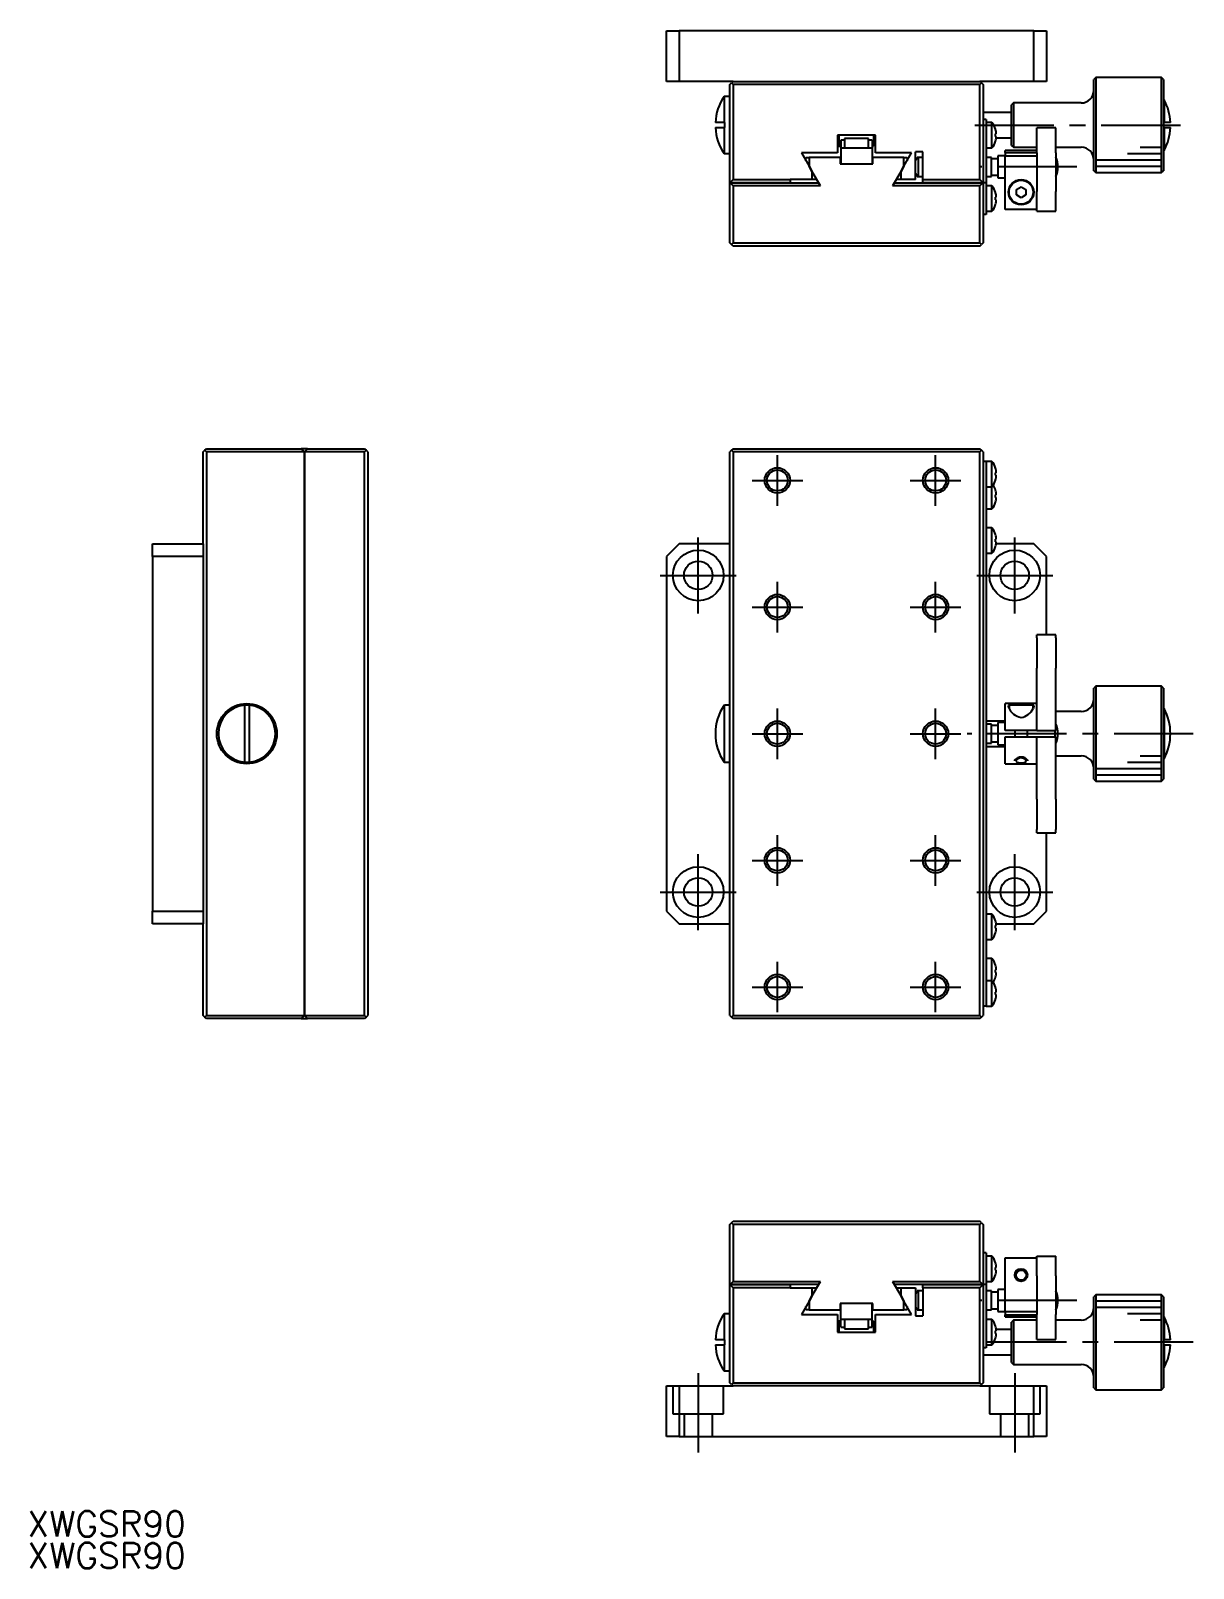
# Model space of a CAD drawing. Extents: x 18 to 406, y 13 to 256.
# Drawn here: x 17.8 to 201.4, y 13.2 to 256 of the extents above; entities that cross this region are included whole.
import ezdxf

# ---------------------------------------------------------------- set-up
doc = ezdxf.new("R2010")
doc.units = 0
doc.header["$LTSCALE"] = 10
doc.linetypes.add('CENTER', pattern=[2, 1.25, -0.25, 0.25, -0.25])
doc.linetypes.add('DASHED', pattern=[3.5, 2, -1.5])
doc.layers.get('0').update_dxf_attribs({"linetype": 'CONTINUOUS'})
doc.layers.add('CENTER', color=1, linetype='CENTER')
doc.styles.get("Standard").update_dxf_attribs({"font": 'txt.shx', "bigfont": '@extfont2.shx'})

msp = doc.modelspace()

# ---------------------------------------------------------------- linework, layer by layer
at = {"color": 7, "linetype": 'CONTINUOUS'}
for p, q in [((118.204708, 248), (118.204708, 256)), ((118.204708, 256), (120.204708, 256)), ((120.204708, 256), (120.204708, 248)), ((176.204708, 256), (120.204708, 256)), ((176.204708, 248), (176.204708, 256)), ((176.204708, 256), (178.204708, 256)), ((178.204708, 256), (178.204708, 248)), ((120.204708, 248), (118.204708, 248)), ((128.704708, 248), (120.204708, 248)), ((128.204708, 247.5), (128.454708, 247.75)), ((128.704708, 248), (128.454708, 247.75)), ((128.454708, 247.75), (128.704708, 247.5)), ((128.704708, 248), (167.704708, 248)), ((176.204708, 248), (167.704708, 248)), ((167.704708, 248), (167.954708, 247.75)), ((167.704708, 247.5), (167.954708, 247.75)), ((167.954708, 247.75), (168.204708, 247.5)), ((178.204708, 248), (176.204708, 248)), ((186.004708, 248.6), (185.704708, 248.3)), ((185.704708, 247.999404), (185.704708, 248.3)), ((185.704708, 233.9), (185.704708, 247.999404)), ((186.004708, 248.6), (186.004708, 248.286879)), ((196.404708, 248.6), (186.004708, 248.6)), ((186.004708, 248.286879), (186.004708, 233.6)), ((196.404708, 248.286879), (196.404708, 248.6)), ((196.704708, 248.3), (196.404708, 248.6)), ((196.404708, 233.6), (196.404708, 248.286879)), ((196.704708, 248.3), (196.704708, 247.999404)), ((196.704708, 247.999404), (196.704708, 233.9)), ((127.29033, 245.6), (127.29033, 241.5)), ((128.204708, 245.6), (127.29033, 245.6)), ((128.204708, 232), (128.204708, 247.5)), ((128.704708, 247.5), (128.704708, 232.5)), ((167.704708, 247.5), (128.704708, 247.5)), ((167.704708, 232.5), (167.704708, 247.5)), ((168.204708, 247.5), (168.204708, 232)), ((172.704708, 243.1), (168.204708, 243.1)), ((173.004708, 244.6), (172.704708, 244.3)), ((172.704708, 244.166402), (172.704708, 244.3)), ((172.704708, 237.9), (172.704708, 244.166402)), ((173.004708, 244.6), (173.004708, 244.453877)), ((183.704708, 244.6), (173.004708, 244.6)), ((173.004708, 244.453877), (173.004708, 237.6)), ((196.804708, 245.1), (196.704708, 245.1)), ((196.804708, 245.1), (196.804708, 241.5)), ((127.29033, 241.5), (125.914715, 241.5)), ((125.914715, 240.7), (127.29033, 240.7)), ((127.29033, 241.5), (127.404708, 241.5)), ((127.29033, 240.7), (127.29033, 236.6)), ((127.29033, 240.7), (127.404708, 240.7)), ((127.404708, 240.7), (127.404708, 241.5)), ((168.704708, 242), (168.204708, 242)), ((168.704708, 242), (168.704708, 232)), ((169.602708, 241.5), (168.704708, 241.5)), ((169.602708, 237.5), (169.602708, 241.5)), ((170.160441, 240.428709), (170.160441, 240.45)), ((176.704708, 239.8304), (176.704708, 240.664)), ((179.704708, 240.664), (176.704708, 240.664)), ((179.704708, 239.8304), (179.704708, 240.664)), ((196.804708, 241.5), (196.704708, 241.5)), ((196.804708, 240.7), (196.704708, 240.7)), ((197.795292, 241.5), (196.804708, 241.5)), ((196.804708, 240.7), (196.804708, 237.1)), ((196.804708, 240.7), (197.795292, 240.7)), ((151.204708, 239.5), (145.204708, 239.5)), ((145.204708, 239.5), (145.204708, 236.7)), ((145.204708, 239.1), (145.404708, 239.1)), ((145.404708, 239.5), (145.404708, 237.7765)), ((146.304708, 238.7), (145.704708, 238.7)), ((145.704708, 238.7), (145.704708, 237.5)), ((150.104708, 239), (146.304708, 239)), ((146.304708, 239), (146.304708, 237.5)), ((150.104708, 237.5), (150.104708, 239)), ((150.704708, 238.7), (150.104708, 238.7)), ((150.704708, 238.7), (150.704708, 237.5)), ((150.904708, 239.5), (150.904708, 237.7765)), ((150.904708, 238.1), (151.204708, 238.1)), ((151.204708, 236.7), (151.204708, 239.5)), ((170.160441, 239.7), (170.292184, 239.7)), ((170.160441, 239.3), (170.160441, 239.7)), ((170.292184, 239.3), (170.160441, 239.3)), ((170.160441, 238.55), (170.160441, 238.571291)), ((170.273304, 239.1), (172.704708, 239.1)), ((176.704708, 237.932632), (176.704708, 239.8304)), ((176.704708, 236.730347), (176.704708, 237.932632)), ((179.704708, 237.932632), (179.704708, 239.8304)), ((179.704708, 236.730347), (179.704708, 237.932632)), ((127.29033, 236.6), (128.204708, 236.6)), ((145.204708, 236.7), (139.491162, 236.7)), ((139.491162, 236.7), (140.704708, 234.598076)), ((140.204708, 235.464102), (140.204708, 236)), ((140.204708, 236), (140.704708, 236)), ((140.704708, 236), (140.704708, 234.598076)), ((145.604708, 236), (140.704708, 236)), ((145.404708, 237.7765), (145.704708, 237.7765)), ((145.604708, 236), (145.604708, 235)), ((145.704708, 237.5), (145.704708, 235)), ((145.704708, 237.5), (150.704708, 237.5)), ((150.704708, 237.7765), (150.904708, 237.7765)), ((150.704708, 237.5), (150.704708, 235)), ((150.804708, 235), (150.804708, 236)), ((155.704708, 236), (150.804708, 236)), ((156.918255, 236.7), (151.204708, 236.7)), ((155.704708, 234.598076), (156.918255, 236.7)), ((155.704708, 234.598076), (155.704708, 236)), ((155.704708, 236), (156.204708, 236)), ((156.204708, 236), (156.204708, 235.464102)), ((158.704708, 236.9), (157.504708, 236.9)), ((157.504708, 232.5), (157.504708, 236.9)), ((157.754708, 235.75), (157.504708, 235.5)), ((158.004708, 236), (157.754708, 235.75)), ((157.804708, 235.8), (157.804708, 236.000005)), ((157.804708, 235.8), (157.804708, 236)), ((158.004708, 236), (157.804708, 236)), ((158.004708, 233), (158.004708, 236)), ((158.704689, 236), (158.004708, 236)), ((158.704708, 232.5), (158.704708, 236.9)), ((168.704708, 237.5), (169.602708, 237.5)), ((169.517808, 236), (168.704708, 236)), ((169.512808, 235.825204), (169.512808, 236)), ((169.512808, 234.57502), (169.512808, 235.825204)), ((170.512808, 235.8), (169.512808, 235.8)), ((170.512808, 236.25), (170.512808, 232.75)), ((171.704708, 236.25), (170.512808, 236.25)), ((171.704708, 236.76624), (171.704708, 237.1)), ((176.704708, 237.1), (171.704708, 237.1)), ((171.704708, 236.76624), (171.704708, 236.2229)), ((171.704708, 236.76624), (176.704708, 236.76624)), ((171.704708, 236.2229), (176.704708, 236.2229)), ((171.704708, 227.776389), (171.704708, 236.2229)), ((172.704708, 237.9), (173.004708, 237.6)), ((173.004708, 237.6), (176.704708, 237.6)), ((176.704708, 236.730347), (176.704708, 230.611568)), ((179.704708, 237.6), (183.704708, 237.6)), ((179.704708, 236.730347), (179.704708, 230.611568)), ((196.704708, 237.1), (196.804708, 237.1)), ((140.704708, 234.598076), (141.204708, 233.732051)), ((141.204708, 233.732051), (140.704708, 234.598076)), ((141.204708, 232.5), (141.204708, 233.732051)), ((142.493384, 231.5), (141.204708, 233.732051)), ((145.604708, 235), (145.704708, 235)), ((145.704708, 235), (150.704708, 235)), ((145.704708, 235), (150.704708, 235)), ((150.704708, 235), (150.804708, 235)), ((155.204708, 233.732051), (153.916033, 231.5)), ((155.204708, 233.732051), (155.704708, 234.598076)), ((155.704708, 234.598076), (155.204708, 233.732051)), ((155.204708, 233.732051), (155.204708, 232.5)), ((157.504708, 233.5), (157.754708, 233.25)), ((157.754708, 233.25), (158.004708, 233)), ((157.804708, 232.999995), (157.804708, 233.2)), ((157.804708, 233), (157.804708, 233.2)), ((169.512808, 234.424988), (169.512808, 234.57502)), ((169.512808, 233.17482), (169.512808, 234.424988)), ((169.512808, 233.2), (170.512808, 233.2)), ((169.512808, 233), (169.512808, 233.17482)), ((185.704708, 233.9), (186.004708, 233.6)), ((186.004708, 233.6), (196.404708, 233.6)), ((196.404708, 233.6), (196.704708, 233.9)), ((128.204708, 232), (128.704708, 232.5)), ((128.204708, 222.5), (128.204708, 232)), ((128.704708, 231.5), (128.204708, 232)), ((137.704708, 232), (128.204708, 232)), ((128.204708, 232), (137.704708, 232)), ((128.704708, 232.5), (137.704708, 232.5)), ((128.704708, 231.5), (128.704708, 222.5)), ((142.493384, 231.5), (128.704708, 231.5)), ((141.204708, 232.5), (137.704708, 232.5)), ((137.704708, 232.5), (137.704708, 232)), ((137.704708, 232), (142.204708, 232)), ((141.704708, 232.5), (141.204708, 232.5)), ((141.704708, 232.866025), (141.704708, 232.5)), ((167.704708, 231.5), (153.916033, 231.5)), ((154.204708, 232), (158.704708, 232)), ((154.704708, 232.5), (154.704708, 232.866025)), ((155.204708, 232.5), (154.704708, 232.5)), ((157.504708, 232.5), (155.204708, 232.5)), ((157.804708, 233), (158.004708, 233)), ((158.004708, 233), (158.704689, 233)), ((158.704708, 232.5), (167.704708, 232.5)), ((158.704708, 232), (158.704708, 232.5)), ((168.204708, 232), (158.704708, 232)), ((158.704708, 232), (168.204708, 232)), ((167.704708, 232.5), (168.204708, 232)), ((168.204708, 232), (167.704708, 231.5)), ((167.704708, 222.5), (167.704708, 231.5)), ((168.704708, 232), (168.204708, 232)), ((168.204708, 232), (168.204708, 222.5)), ((168.704708, 233), (169.517808, 233)), ((168.704708, 232), (168.704708, 229.5)), ((169.602708, 231.5), (168.704708, 231.5)), ((169.602708, 227.5), (169.602708, 231.5)), ((170.512808, 232.75), (171.704708, 232.75)), ((173.454708, 230.933013), (174.204708, 231.366025)), ((173.454708, 230.066987), (173.454708, 230.933013)), ((174.204708, 231.366025), (174.954708, 230.933013)), ((174.954708, 230.933013), (174.954708, 230.066987)), ((168.704708, 229.5), (168.704708, 227)), ((170.160441, 230.428709), (170.160441, 230.45)), ((170.160441, 229.7), (170.292184, 229.7)), ((170.160441, 229.3), (170.160441, 229.7)), ((170.292184, 229.3), (170.160441, 229.3)), ((170.160441, 228.55), (170.160441, 228.571291)), ((174.204708, 229.633975), (173.454708, 230.066987)), ((174.954708, 230.066987), (174.204708, 229.633975)), ((176.704708, 229.906799), (176.704708, 230.611568)), ((176.704708, 227.670371), (176.704708, 229.906799)), ((179.704708, 229.906799), (179.704708, 230.611568)), ((179.704708, 227.670371), (179.704708, 229.906799)), ((168.704708, 227), (168.204708, 227)), ((168.704708, 227.5), (169.602708, 227.5)), ((176.704708, 227.776389), (171.704708, 227.776389)), ((176.704708, 227.525063), (176.704708, 227.670371)), ((176.704708, 227.525063), (179.704708, 227.525063)), ((179.704708, 227.525063), (179.704708, 227.670371)), ((128.454708, 222.25), (128.204708, 222.5)), ((128.704708, 222.5), (128.454708, 222.25)), ((128.704708, 222), (128.454708, 222.25)), ((128.704708, 222.5), (167.704708, 222.5)), ((167.704708, 222), (128.704708, 222)), ((167.954708, 222.25), (167.704708, 222.5)), ((167.704708, 222), (167.954708, 222.25)), ((168.204708, 222.5), (167.954708, 222.25)), ((45, 189.5), (45.25, 189.75)), ((45, 175), (45, 189.5)), ((45.25, 189.75), (45.5, 190)), ((45.5, 189.5), (45.25, 189.75)), ((45.5, 190), (60.5, 190)), ((61, 189.5), (45.5, 189.5)), ((45.5, 189.5), (45.5, 100.5)), ((61, 189.5), (60.5, 190)), ((61.5, 190), (60.5, 190)), ((61.5, 190), (61, 189.5)), ((61, 189.5), (61, 100.5)), ((70.5, 189.5), (61, 189.5)), ((61, 100.5), (61, 189.5)), ((61.5, 190), (70.5, 190)), ((70.5, 190), (70.75, 189.75)), ((70.75, 189.75), (70.5, 189.5)), ((70.5, 100.5), (70.5, 189.5)), ((71, 189.5), (70.75, 189.75)), ((71, 189.5), (71, 100.5)), ((128.454708, 189.75), (128.204708, 189.5)), ((128.204708, 100.5), (128.204708, 189.5)), ((128.704708, 190), (128.454708, 189.75)), ((128.704708, 189.5), (128.454708, 189.75)), ((128.704708, 190), (167.704708, 190)), ((128.704708, 189.5), (128.704708, 100.5)), ((167.704708, 189.5), (128.704708, 189.5)), ((167.954708, 189.75), (167.704708, 190)), ((167.704708, 189.5), (167.954708, 189.75)), ((167.704708, 100.5), (167.704708, 189.5)), ((168.204708, 189.5), (167.954708, 189.75)), ((168.204708, 189.5), (168.204708, 100.5)), ((168.704708, 188), (168.204708, 188)), ((168.704708, 188), (168.704708, 102)), ((169.602708, 188), (168.704708, 188)), ((169.602708, 186), (169.602708, 188)), ((170.160441, 186.928709), (170.160441, 186.95)), ((169.602708, 184), (169.602708, 186)), ((170.160441, 186.2), (170.292184, 186.2)), ((170.160441, 185.8), (170.160441, 186.2)), ((170.292184, 185.8), (170.160441, 185.8)), ((170.160441, 185.05), (170.160441, 185.071291)), ((168.704708, 184), (169.602708, 184)), ((169.602708, 182.5), (169.602708, 184)), ((169.602708, 180.5), (169.602708, 182.5)), ((170.160441, 183.428709), (170.160441, 183.45)), ((170.160441, 182.7), (170.292184, 182.7)), ((170.160441, 182.3), (170.160441, 182.7)), ((170.292184, 182.3), (170.160441, 182.3)), ((168.704708, 180.5), (169.602708, 180.5)), ((170.160441, 181.55), (170.160441, 181.571291)), ((169.602708, 177.5), (168.704708, 177.5)), ((169.602708, 175.5), (169.602708, 177.5)), ((37, 175), (45, 175)), ((37, 173), (37, 175)), ((45, 175), (45, 173)), ((120.204708, 175), (118.204708, 173)), ((128.204708, 175), (120.204708, 175)), ((169.602708, 173.5), (169.602708, 175.5)), ((170.160441, 176.428709), (170.160441, 176.45)), ((170.160441, 175.7), (170.292184, 175.7)), ((170.160441, 175.3), (170.160441, 175.7)), ((170.292184, 175.3), (170.160441, 175.3)), ((176.204708, 175), (170.259071, 175)), ((178.204708, 173), (176.204708, 175)), ((37, 173), (37, 117)), ((45, 173), (37, 173)), ((45, 173), (45, 117)), ((118.204708, 173), (118.204708, 117)), ((168.704708, 173.5), (169.602708, 173.5)), ((170.160441, 174.55), (170.160441, 174.571291)), ((178.204708, 160.635761), (178.204708, 173)), ((176.704708, 160.123419), (176.704708, 160.635761)), ((179.704708, 160.635761), (176.704708, 160.635761)), ((179.704708, 160.123419), (179.704708, 160.635761)), ((176.704708, 160.123419), (176.704708, 155.347036)), ((179.704708, 160.123419), (179.704708, 155.347036)), ((176.704708, 154.640559), (176.704708, 155.347036)), ((176.704708, 146.294095), (176.704708, 154.640559)), ((179.704708, 154.640559), (179.704708, 155.347036)), ((179.704708, 146.294095), (179.704708, 154.640559)), ((186.004708, 152.5), (185.704708, 152.2)), ((185.704708, 137.8), (185.704708, 152.2)), ((186.004708, 152.5), (186.004708, 137.5)), ((196.404708, 152.5), (186.004708, 152.5)), ((196.404708, 137.5), (196.404708, 152.5)), ((196.704708, 152.2), (196.404708, 152.5)), ((196.704708, 152.2), (196.704708, 137.8)), ((51.5, 149.482187), (51.5, 140.517813)), ((52.3, 140.517813), (52.3, 149.482187)), ((127.29033, 149.482187), (127.29033, 140.517813)), ((127.29033, 149.482187), (127.404708, 149.482187)), ((127.404708, 149.482187), (127.404708, 149.5)), ((128.204708, 149.5), (127.404708, 149.5)), ((171.704708, 145.5), (171.704708, 149.75)), ((174.207107, 149.75), (171.704708, 149.75)), ((172.204708, 149.308415), (172.285721, 149.527566)), ((172.204716, 149.305863), (172.204708, 149.308415)), ((172.22317, 149.171873), (172.204716, 149.305863)), ((172.285721, 149.527566), (172.374468, 149.597578)), ((176.104708, 149.5), (172.304708, 149.5)), ((172.304708, 149.5), (172.304708, 148.959192)), ((172.374468, 149.597578), (172.480148, 149.646295)), ((176.704708, 149.75), (174.207107, 149.75)), ((175.860825, 149.668015), (175.982129, 149.624875)), ((175.982129, 149.624875), (176.078325, 149.568554)), ((176.078325, 149.568554), (176.142027, 149.505869)), ((176.104708, 148.959415), (176.104708, 149.5)), ((176.159076, 149.084468), (176.113203, 148.976519)), ((176.142027, 149.505869), (176.204708, 149.308422)), ((176.190212, 149.18847), (176.159076, 149.084468)), ((176.204708, 149.308422), (176.190212, 149.18847)), ((183.704708, 148.5), (179.704708, 148.5)), ((196.804708, 148.97995), (196.704708, 148.97995)), ((196.804708, 148.97995), (196.804708, 141.02005)), ((171.704708, 147), (168.704708, 147)), ((169.517808, 146.5), (168.704708, 146.5)), ((169.512808, 146.325204), (169.512808, 146.5)), ((169.512808, 143.67482), (169.512808, 146.325204)), ((170.512808, 146.3), (169.512808, 146.3)), ((170.512808, 146.75), (170.512808, 143.25)), ((171.704708, 146.75), (170.512808, 146.75)), ((176.704708, 145.5), (176.704708, 146.294095)), ((179.704708, 145.5), (179.704708, 146.294095)), ((168.704708, 143.5), (169.517808, 143.5)), ((169.512808, 143.7), (170.512808, 143.7)), ((169.512808, 143.5), (169.512808, 143.67482)), ((170.512808, 143.25), (171.704708, 143.25)), ((176.704708, 145.5), (171.704708, 145.5)), ((171.704708, 140.25), (171.704708, 144.5)), ((171.704708, 144.5), (176.704708, 144.5)), ((173.204708, 145.5), (173.204708, 144.500019)), ((175.204708, 144.500019), (175.204708, 145.5)), ((176.704708, 145.5), (179.704708, 145.5)), ((176.704708, 144.5), (179.704708, 144.5)), ((176.704708, 143.705905), (176.704708, 144.5)), ((176.704708, 135.359441), (176.704708, 143.705905)), ((179.609681, 144.5), (179.609681, 145.5)), ((179.704708, 143.705905), (179.704708, 144.5)), ((179.704708, 135.359441), (179.704708, 143.705905)), ((168.704708, 143), (171.704708, 143)), ((173.227949, 140.797557), (173.294813, 140.909625)), ((173.294813, 140.909625), (173.371846, 140.994709)), ((173.371846, 140.994709), (173.470344, 141.077398)), ((173.452946, 140.829474), (173.410513, 140.737535)), ((173.530816, 140.919297), (173.452946, 140.829474)), ((173.470344, 141.077398), (173.576857, 141.147229)), ((173.63315, 140.998719), (173.530816, 140.919297)), ((173.576857, 141.147229), (173.699794, 141.209874)), ((173.722915, 141.050307), (173.63315, 140.998719)), ((174.263445, 141.16143), (174.146459, 141.161455)), ((174.378175, 141.149188), (174.263445, 141.16143)), ((174.487603, 141.125816), (174.378175, 141.149188)), ((174.596902, 141.090104), (174.487603, 141.125816)), ((174.708001, 141.03914), (174.596902, 141.090104)), ((174.815947, 140.971153), (174.708001, 141.03914)), ((174.780847, 141.17572), (174.893754, 141.109181)), ((174.901906, 140.896427), (174.815947, 140.971153)), ((174.893754, 141.109181), (174.995661, 141.03255)), ((174.973452, 140.801456), (174.901906, 140.896427)), ((174.995661, 141.03255), (175.079236, 140.951847)), ((175.079236, 140.951847), (175.143008, 140.869638)), ((175.143008, 140.869638), (175.194736, 140.759551)), ((179.704708, 141.5), (183.704708, 141.5)), ((196.804708, 141.02005), (196.704708, 141.02005)), ((127.29033, 140.517813), (127.404708, 140.517813)), ((127.404708, 140.5), (127.404708, 140.517813)), ((127.404708, 140.5), (128.204708, 140.5)), ((171.704708, 140.25), (176.704708, 140.25)), ((173.204714, 140.691578), (173.227949, 140.797557)), ((173.410513, 140.737535), (173.404708, 140.691588)), ((173.404708, 140.691588), (173.442657, 140.58672)), ((173.442657, 140.58672), (173.523173, 140.520854)), ((173.523173, 140.520854), (173.630883, 140.474355)), ((174.692619, 140.450657), (174.808792, 140.484988)), ((174.808792, 140.484988), (174.901479, 140.530071)), ((174.901479, 140.530071), (174.985826, 140.615533)), ((175.004708, 140.691578), (174.973452, 140.801456)), ((174.985826, 140.615533), (175.004708, 140.691578)), ((175.194736, 140.759551), (175.204703, 140.691609)), ((185.704708, 137.8), (186.004708, 137.5)), ((186.004708, 137.5), (196.404708, 137.5)), ((196.404708, 137.5), (196.704708, 137.8)), ((176.704708, 134.652964), (176.704708, 135.359441)), ((176.704708, 134.652964), (176.704708, 129.876581)), ((179.704708, 134.652964), (179.704708, 135.359441)), ((179.704708, 134.652964), (179.704708, 129.876581)), ((176.704708, 129.364239), (176.704708, 129.876581)), ((176.704708, 129.364239), (179.704708, 129.364239)), ((178.204708, 117), (178.204708, 129.364239)), ((179.704708, 129.364239), (179.704708, 129.876581)), ((37, 117), (45, 117)), ((37, 115), (37, 117)), ((45, 117), (45, 115)), ((118.204708, 117), (120.204708, 115)), ((176.204708, 115), (178.204708, 117)), ((45, 115), (37, 115)), ((45, 100.5), (45, 115)), ((120.204708, 115), (128.204708, 115)), ((169.602708, 116.5), (168.704708, 116.5)), ((169.602708, 114.5), (169.602708, 116.5)), ((169.602708, 112.5), (169.602708, 114.5)), ((170.160441, 115.428709), (170.160441, 115.45)), ((170.160441, 114.7), (170.292184, 114.7)), ((170.160441, 114.3), (170.160441, 114.7)), ((170.292184, 114.3), (170.160441, 114.3)), ((170.259071, 115), (176.204708, 115)), ((168.704708, 112.5), (169.602708, 112.5)), ((170.160441, 113.55), (170.160441, 113.571291)), ((169.602708, 109.5), (168.704708, 109.5)), ((169.602708, 107.5), (169.602708, 109.5)), ((169.602708, 106), (169.602708, 107.5)), ((170.160441, 108.428709), (170.160441, 108.45)), ((170.160441, 107.7), (170.292184, 107.7)), ((170.160441, 107.3), (170.160441, 107.7)), ((170.292184, 107.3), (170.160441, 107.3)), ((169.602708, 106), (168.704708, 106)), ((169.602708, 104), (169.602708, 106)), ((170.160441, 106.55), (170.160441, 106.571291)), ((170.160441, 104.928709), (170.160441, 104.95)), ((168.704708, 102), (168.204708, 102)), ((168.704708, 102), (169.602708, 102)), ((169.602708, 102), (169.602708, 104)), ((170.160441, 104.2), (170.292184, 104.2)), ((170.160441, 103.8), (170.160441, 104.2)), ((170.292184, 103.8), (170.160441, 103.8)), ((170.160441, 103.05), (170.160441, 103.071291)), ((45.25, 100.25), (45, 100.5)), ((45.25, 100.25), (45.5, 100.5)), ((45.5, 100), (45.25, 100.25)), ((45.5, 100.5), (61, 100.5)), ((60.5, 100), (45.5, 100)), ((60.5, 100), (61, 100.5)), ((60.5, 100), (61.5, 100)), ((61, 100.5), (61.5, 100)), ((61, 100.5), (70.5, 100.5)), ((70.5, 100), (61.5, 100)), ((70.5, 100.5), (70.75, 100.25)), ((70.75, 100.25), (70.5, 100)), ((70.75, 100.25), (71, 100.5)), ((128.204708, 100.5), (128.454708, 100.25)), ((128.454708, 100.25), (128.704708, 100.5)), ((128.454708, 100.25), (128.704708, 100)), ((128.704708, 100.5), (167.704708, 100.5)), ((167.704708, 100), (128.704708, 100)), ((167.954708, 100.25), (167.704708, 100.5)), ((167.704708, 100), (167.954708, 100.25)), ((167.954708, 100.25), (168.204708, 100.5)), ((128.454708, 67.75), (128.704708, 68)), ((128.704708, 68), (167.704708, 68)), ((167.954708, 67.75), (167.704708, 68)), ((128.204708, 67.5), (128.454708, 67.75)), ((128.204708, 58), (128.204708, 67.5)), ((128.454708, 67.75), (128.704708, 67.5)), ((167.704708, 67.5), (128.704708, 67.5)), ((128.704708, 67.5), (128.704708, 58.5)), ((167.704708, 67.5), (167.954708, 67.75)), ((167.704708, 58.5), (167.704708, 67.5)), ((167.954708, 67.75), (168.204708, 67.5)), ((168.204708, 67.5), (168.204708, 58)), ((168.704708, 63), (168.204708, 63)), ((168.704708, 63), (168.704708, 60.5)), ((169.602708, 62.5), (168.704708, 62.5)), ((169.602708, 58.5), (169.602708, 62.5)), ((170.160441, 61.428709), (170.160441, 61.45)), ((170.160441, 60.7), (170.292184, 60.7)), ((170.160441, 60.3), (170.160441, 60.7)), ((171.704708, 62.223611), (176.704708, 62.223611)), ((171.704708, 53.7771), (171.704708, 62.223611)), ((176.704708, 62.474937), (179.704708, 62.474937)), ((176.704708, 62.329629), (176.704708, 62.474937)), ((176.704708, 60.093201), (176.704708, 62.329629)), ((179.704708, 62.329629), (179.704708, 62.474937)), ((179.704708, 60.093201), (179.704708, 62.329629)), ((128.204708, 58), (128.704708, 58.5)), ((128.704708, 58.5), (142.493384, 58.5)), ((141.204708, 56.267949), (142.493384, 58.5)), ((153.916033, 58.5), (167.704708, 58.5)), ((153.916033, 58.5), (155.204708, 56.267949)), ((167.704708, 58.5), (168.204708, 58)), ((168.704708, 60.5), (168.704708, 58)), ((168.704708, 58.5), (169.602708, 58.5)), ((170.292184, 60.3), (170.160441, 60.3)), ((170.160441, 59.55), (170.160441, 59.571291)), ((176.704708, 59.388432), (176.704708, 60.093201)), ((176.704708, 59.388432), (176.704708, 53.269653)), ((179.704708, 59.388432), (179.704708, 60.093201)), ((179.704708, 59.388432), (179.704708, 53.269653)), ((128.204708, 42.5), (128.204708, 58)), ((128.704708, 57.5), (128.204708, 58)), ((128.204708, 58), (137.704708, 58)), ((137.704708, 58), (128.204708, 58)), ((128.704708, 57.5), (128.704708, 42.5)), ((137.704708, 57.5), (128.704708, 57.5)), ((137.704708, 58), (137.704708, 57.5)), ((142.204708, 58), (137.704708, 58)), ((137.704708, 57.5), (141.204708, 57.5)), ((141.204708, 56.267949), (140.704708, 55.401924)), ((140.704708, 55.401924), (141.204708, 56.267949)), ((141.204708, 56.267949), (141.204708, 57.5)), ((141.204708, 57.5), (141.704708, 57.5)), ((141.704708, 57.5), (141.704708, 57.133975)), ((158.704708, 58), (154.204708, 58)), ((154.704708, 57.133975), (154.704708, 57.5)), ((154.704708, 57.5), (155.204708, 57.5)), ((155.204708, 57.5), (155.204708, 56.267949)), ((155.204708, 57.5), (157.504708, 57.5)), ((155.704708, 55.401924), (155.204708, 56.267949)), ((155.204708, 56.267949), (155.704708, 55.401924)), ((157.504708, 57.5), (157.504708, 53.1)), ((157.754708, 56.75), (157.504708, 56.5)), ((158.004708, 57), (157.754708, 56.75)), ((157.804708, 56.8), (157.804708, 57)), ((158.004708, 57), (157.804708, 57)), ((158.004708, 54), (158.004708, 57)), ((158.704689, 57), (158.004708, 57)), ((158.704708, 58), (168.204708, 58)), ((158.704708, 57.5), (158.704708, 58)), ((168.204708, 58), (158.704708, 58)), ((167.704708, 57.5), (158.704708, 57.5)), ((158.704708, 57.5), (158.704708, 53.1)), ((168.204708, 58), (167.704708, 57.5)), ((167.704708, 42.5), (167.704708, 57.5)), ((168.204708, 58), (168.204708, 42.5)), ((168.704708, 58), (168.204708, 58)), ((168.704708, 58), (168.704708, 48)), ((169.517808, 57), (168.704708, 57)), ((169.512808, 56.825204), (169.512808, 57)), ((169.512808, 55.5), (169.512808, 56.825204)), ((170.512808, 56.8), (169.512808, 56.8)), ((170.512808, 57.25), (170.512808, 55.5)), ((171.704708, 57.25), (170.512808, 57.25)), ((186.004708, 56.4), (185.704708, 56.1)), ((185.704708, 41.7), (185.704708, 56.1)), ((186.004708, 56.4), (186.004708, 41.4)), ((196.404708, 56.4), (186.004708, 56.4)), ((196.404708, 41.4), (196.404708, 56.4)), ((196.704708, 56.1), (196.404708, 56.4)), ((196.704708, 56.1), (196.704708, 41.7)), ((140.704708, 55.401924), (139.491162, 53.3)), ((140.204708, 54), (140.204708, 54.535898)), ((140.704708, 54), (140.204708, 54)), ((140.704708, 55.401924), (140.704708, 54)), ((140.704708, 54), (145.604708, 54)), ((145.704708, 55), (145.604708, 55)), ((145.604708, 55), (145.604708, 54)), ((150.704708, 55), (145.704708, 55)), ((145.704708, 52.5), (145.704708, 55)), ((150.704708, 55), (145.704708, 55)), ((150.704708, 52.5), (150.704708, 55)), ((150.804708, 55), (150.704708, 55)), ((150.804708, 54), (150.804708, 55)), ((150.804708, 54), (155.704708, 54)), ((156.918255, 53.3), (155.704708, 55.401924)), ((155.704708, 54), (155.704708, 55.401924)), ((156.204708, 54), (155.704708, 54)), ((156.204708, 54.535898), (156.204708, 54)), ((157.504708, 54.5), (157.754708, 54.25)), ((157.754708, 54.25), (158.004708, 54)), ((157.804708, 54), (157.804708, 54.2)), ((157.804708, 54), (158.004708, 54)), ((158.004708, 54), (158.704689, 54)), ((168.704708, 54), (169.517808, 54)), ((169.512808, 54.17482), (169.512808, 55.5)), ((169.512808, 54.2), (170.512808, 54.2)), ((169.512808, 54), (169.512808, 54.17482)), ((170.512808, 55.5), (170.512808, 53.75)), ((170.512808, 53.75), (171.704708, 53.75)), ((171.704708, 53.7771), (171.704708, 53.23376)), ((171.704708, 53.7771), (176.704708, 53.7771)), ((127.29033, 53.4), (127.29033, 49.3)), ((128.204708, 53.4), (127.29033, 53.4)), ((139.491162, 53.3), (145.204708, 53.3)), ((145.204708, 53.3), (145.204708, 50.5)), ((145.704708, 52.2235), (145.404708, 52.2235)), ((145.404708, 52.2235), (145.404708, 50.5)), ((145.704708, 51.3), (145.704708, 52.5)), ((150.704708, 52.5), (145.704708, 52.5)), ((145.704708, 51.3), (146.304708, 51.3)), ((146.304708, 52.5), (146.304708, 51)), ((146.304708, 51), (148.204708, 51)), ((148.204708, 51), (150.104708, 51)), ((150.104708, 51), (150.104708, 52.5)), ((150.104708, 51.3), (150.704708, 51.3)), ((150.704708, 51.3), (150.704708, 52.5)), ((150.904708, 52.2235), (150.704708, 52.2235)), ((150.904708, 52.2235), (150.904708, 50.5)), ((151.204708, 51.9), (150.904708, 51.9)), ((151.204708, 53.3), (156.918255, 53.3)), ((151.204708, 50.5), (151.204708, 53.3)), ((157.504708, 53.1), (158.704708, 53.1)), ((169.602708, 52.5), (168.704708, 52.5)), ((169.602708, 48.5), (169.602708, 52.5)), ((170.160441, 51.428709), (170.160441, 51.45)), ((171.704708, 52.9), (171.704708, 53.23376)), ((171.704708, 53.23376), (176.704708, 53.23376)), ((171.704708, 52.9), (176.704708, 52.9)), ((173.004708, 52.4), (172.704708, 52.1)), ((172.704708, 45.7), (172.704708, 52.1)), ((173.004708, 52.4), (173.004708, 45.4)), ((176.704708, 52.4), (173.004708, 52.4)), ((176.704708, 52.067368), (176.704708, 53.269653)), ((176.704708, 50.1696), (176.704708, 52.067368)), ((179.704708, 52.067368), (179.704708, 53.269653)), ((183.704708, 52.4), (179.704708, 52.4)), ((179.704708, 50.1696), (179.704708, 52.067368)), ((196.804708, 52.9), (196.704708, 52.9)), ((196.804708, 52.9), (196.804708, 49.3)), ((127.29033, 49.3), (125.914715, 49.3)), ((127.29033, 49.3), (127.404708, 49.3)), ((127.404708, 48.5), (127.404708, 49.3)), ((145.404708, 50.9), (145.204708, 50.9)), ((145.204708, 50.5), (151.204708, 50.5)), ((170.160441, 50.3), (170.160441, 50.7)), ((170.160441, 50.7), (170.292184, 50.7)), ((170.292184, 50.3), (170.160441, 50.3)), ((170.160441, 49.55), (170.160441, 49.571291)), ((172.704708, 50.9), (170.273304, 50.9)), ((176.704708, 49.336), (176.704708, 50.1696)), ((176.704708, 49.336), (179.704708, 49.336)), ((179.704708, 49.336), (179.704708, 50.1696)), ((196.804708, 49.3), (196.704708, 49.3)), ((197.795292, 49.3), (196.804708, 49.3)), ((125.914715, 48.5), (127.29033, 48.5)), ((127.29033, 48.5), (127.29033, 44.4)), ((127.29033, 48.5), (127.404708, 48.5)), ((168.704708, 48), (168.204708, 48)), ((168.204708, 46.9), (172.704708, 46.9)), ((168.704708, 48.5), (169.602708, 48.5)), ((196.804708, 48.5), (196.704708, 48.5)), ((196.804708, 48.5), (196.804708, 44.9)), ((196.804708, 48.5), (197.795292, 48.5)), ((127.29033, 44.4), (128.204708, 44.4)), ((172.704708, 45.7), (173.004708, 45.4)), ((173.004708, 45.4), (183.704708, 45.4)), ((196.704708, 44.9), (196.804708, 44.9)), ((118.204708, 34), (118.204708, 42)), ((118.204708, 42), (120.204708, 42)), ((120.204708, 42), (120.204708, 34)), ((120.204708, 42), (128.704708, 42)), ((128.454708, 42.25), (128.204708, 42.5)), ((128.704708, 42.5), (128.454708, 42.25)), ((128.454708, 42.25), (128.704708, 42)), ((128.704708, 42.5), (167.704708, 42.5)), ((167.704708, 42), (128.704708, 42)), ((167.954708, 42.25), (167.704708, 42.5)), ((167.954708, 42.25), (167.704708, 42)), ((167.704708, 42), (176.204708, 42)), ((168.204708, 42.5), (167.954708, 42.25)), ((176.204708, 34), (176.204708, 42)), ((176.204708, 42), (178.204708, 42)), ((178.204708, 42), (178.204708, 34)), ((185.704708, 41.7), (186.004708, 41.4)), ((186.004708, 41.4), (196.404708, 41.4)), ((196.404708, 41.4), (196.704708, 41.7)), ((120.204708, 34), (118.204708, 34)), ((120.204708, 34), (176.204708, 34)), ((178.204708, 34), (176.204708, 34))]:
    msp.add_line(p, q, dxfattribs=at)
at = {"color": 3, "linetype": 'CONTINUOUS'}
for p, q in [((186.004708, 235.6), (196.404708, 235.6)), ((191.004708, 236.6), (196.404708, 236.6)), ((193.004708, 237.6), (196.404708, 237.6)), ((186.004708, 234.6), (196.404708, 234.6)), ((193.004708, 141.5), (196.404708, 141.5)), ((186.004708, 139.5), (196.404708, 139.5)), ((186.004708, 138.5), (196.404708, 138.5)), ((191.004708, 140.5), (196.404708, 140.5)), ((196.404708, 55.4), (186.004708, 55.4)), ((196.404708, 54.4), (186.004708, 54.4)), ((196.404708, 53.4), (191.004708, 53.4)), ((196.404708, 52.4), (193.004708, 52.4))]:
    msp.add_line(p, q, dxfattribs=at)
at = {"color": 3, "linetype": 'DASHED'}
for p, q in [((119.204708, 42), (119.204708, 37.6)), ((127.204708, 37.6), (127.204708, 42)), ((169.204708, 42), (169.204708, 37.6)), ((177.204708, 37.6), (177.204708, 42)), ((119.204708, 37.6), (127.204708, 37.6)), ((120.954708, 37.6), (120.954708, 34)), ((125.454708, 34), (125.454708, 37.6)), ((169.204708, 37.6), (177.204708, 37.6)), ((170.954708, 37.6), (170.954708, 34)), ((175.454708, 34), (175.454708, 37.6))]:
    msp.add_line(p, q, dxfattribs=at)
at = {"color": 7, "linetype": 'CONTINUOUS'}
for centre, radius in [((174.204712, 230.499886), 1.999997), ((174.204708, 230.5), 1.9), ((135.704708, 185), 1.65), ((160.704708, 185), 1.65), ((123.204708, 170), 4), ((173.204708, 170), 4), ((123.204708, 170), 2.25), ((173.204708, 170), 2.25), ((135.704708, 165), 1.65), ((160.704708, 165), 1.65), ((51.9, 145), 4.75), ((135.704708, 145), 1.65), ((160.704708, 145), 1.65), ((135.704708, 125), 1.65), ((160.704708, 125), 1.65), ((123.204708, 120), 4), ((173.204708, 120), 4), ((123.204708, 120), 2.25), ((173.204708, 120), 2.25), ((135.704708, 105), 1.65), ((160.704708, 105), 1.65), ((174.204708, 59.500215), 0.8)]:
    msp.add_circle(centre, radius, dxfattribs=at)
at = {"color": 3, "linetype": 'CONTINUOUS'}
for centre, radius in [((135.704708, 185), 2), ((160.704708, 185), 2), ((135.704708, 165), 2), ((160.704708, 165), 2), ((135.704708, 145), 2), ((160.704708, 145), 2), ((135.704708, 125), 2), ((160.704708, 125), 2), ((135.704708, 105), 2), ((160.704708, 105), 2), ((174.204712, 59.499935), 0.999935)]:
    msp.add_circle(centre, radius, dxfattribs=at)
at = {"color": 7, "linetype": 'CONTINUOUS'}
for centre, radius, start, end in [((133.904708, 241.1), 8, 145.771134, 177.134016), ((183.704708, 246.6), 2, 270, 0), ((189.304708, 241.1), 8.5, 2.697268, 28.072487), ((133.904708, 241.1), 8, 182.865984, 214.228866), ((167.104708, 239.5), 3.2, 17.270005, 38.682187), ((167.104708, 239.5), 3.193744, 3.59035, 16.905258), ((189.304708, 241.1), 8.5, 331.927513, 357.302732), ((167.104708, 239.5), 3.2, 321.317813, 342.729995), ((167.104708, 239.5), 3.193744, 343.094742, 356.40965), ((161.512808, 234.5), 4, 157.975687, 162.709661), ((176.012808, 234.5), 4, 0, 22.635015), ((183.704708, 235.6), 2, 0, 90), ((161.512808, 234.5), 4, 197.290339, 202.024313), ((176.012808, 234.5), 4, 337.364985, 0), ((167.104708, 229.5), 3.2, 17.270005, 38.682187), ((167.104708, 229.5), 3.2, 321.317813, 342.729995), ((167.104708, 229.5), 3.193744, 3.59035, 16.905258), ((167.104708, 229.5), 3.193744, 343.094742, 356.40965), ((167.104708, 186), 3.2, 17.270005, 38.682187), ((167.104708, 186), 3.2, 321.317813, 342.729995), ((167.104708, 186), 3.193744, 3.59035, 16.905258), ((167.104708, 186), 3.193744, 343.094742, 356.40965), ((167.104708, 182.5), 3.2, 17.270005, 33.152888), ((167.104708, 182.5), 3.193744, 3.59035, 16.905258), ((167.104708, 182.5), 3.193744, 343.094742, 356.40965), ((167.104708, 182.5), 3.2, 321.317813, 342.729995), ((167.104708, 175.5), 3.2, 17.270005, 38.682187), ((167.104708, 175.5), 3.193744, 3.59035, 16.905258), ((167.104708, 175.5), 3.193744, 343.094742, 356.40965), ((167.104708, 175.5), 3.2, 321.317813, 342.729995), ((51.9, 145), 4.5, 95.099689, 264.900311), ((51.9, 145), 4.5, 84.900311, 95.099689), ((51.9, 145), 4.5, 275.099689, 84.900311), ((133.904708, 145), 7.989994, 145.876746, 214.123254), ((174.594428, 150.066054), 2.53425, 200.6610324, 261.18498221), ((173.814304, 141.893215), 7.867034, 87.07506779, 99.76387355), ((173.806618, 150.093006), 2.562592, 278.96766358, 334.17100115), ((174.580618, 140.525655), 9.231558, 82.02868737, 92.26521415), ((183.704708, 150.5), 2, 270, 0), ((189.304708, 145), 8.490583, 332.046897, 27.953103), ((176.012808, 145), 4, 0, 22.635015), ((176.012808, 145), 4, 337.364985, 0), ((174.204976, 140.074064), 1.24309, 62.40248047, 113.9784012), ((174.201292, 140.089947), 1.07291, 92.92949457, 116.47893753), ((183.704708, 139.5), 2, 0, 90), ((51.9, 145), 4.5, 264.900311, 275.099689), ((174.154203, 142.34961), 1.946907, 254.40738701, 272.23388099), ((174.238186, 142.648492), 2.244324, 269.79335118, 281.68209234), ((167.104708, 114.5), 3.2, 17.270005, 38.682187), ((167.104708, 114.5), 3.193744, 3.59035, 16.905258), ((167.104708, 114.5), 3.193744, 343.094742, 356.40965), ((167.104708, 114.5), 3.2, 321.317813, 342.729995), ((167.104708, 107.5), 3.2, 17.270005, 38.682187), ((167.104708, 107.5), 3.193744, 3.59035, 16.905258), ((167.104708, 107.5), 3.193744, 343.094742, 356.40965), ((167.104708, 104), 3.2, 17.270005, 38.682187), ((167.104708, 107.5), 3.2, 326.847112, 342.729995), ((167.104708, 104), 3.193744, 3.59035, 16.905258), ((167.104708, 104), 3.2, 321.317813, 342.729995), ((167.104708, 104), 3.193744, 343.094742, 356.40965), ((167.104708, 60.5), 3.2, 17.270005, 38.682187), ((167.104708, 60.5), 3.193744, 3.59035, 16.905258), ((167.104708, 60.5), 3.2, 321.317813, 342.729995), ((167.104708, 60.5), 3.193744, 343.094742, 356.40965), ((161.512808, 55.5), 4, 157.975687, 162.709661), ((176.012808, 55.5), 4, 0, 22.635015), ((161.512808, 55.5), 4, 197.290339, 202.024313), ((176.012808, 55.5), 4, 337.364985, 0), ((183.704708, 54.4), 2, 270, 0), ((133.904708, 48.9), 8, 145.771134, 177.134016), ((167.104708, 50.5), 3.2, 17.270005, 38.682187), ((167.104708, 50.5), 3.193744, 3.59035, 16.905258), ((189.304708, 48.9), 8.5, 2.697268, 28.072487), ((167.104708, 50.5), 3.2, 321.317813, 342.729995), ((167.104708, 50.5), 3.193744, 343.094742, 356.40965), ((133.904708, 48.9), 8, 182.865984, 214.228866), ((189.304708, 48.9), 8.5, 331.927513, 357.302732), ((183.704708, 43.4), 2, 0, 90)]:
    msp.add_arc(centre, radius, start, end, dxfattribs=at)
at = {"layer": 'CENTER', "color": 1, "linetype": 'CENTER'}
for p, q in [((166.87599, 241.1), (201.404708, 241.1)), ((183.012808, 234.5), (167.512808, 234.5)), ((135.704708, 181), (135.704708, 189)), ((160.704708, 181), (160.704708, 189)), ((131.704708, 185), (139.704708, 185)), ((156.704708, 185), (164.704708, 185)), ((123.204708, 164), (123.204708, 176)), ((173.204708, 164), (173.204708, 176)), ((117.204708, 170), (129.204708, 170)), ((167.204708, 170), (179.204708, 170)), ((135.704708, 161), (135.704708, 169)), ((160.704708, 161), (160.704708, 169)), ((131.704708, 165), (139.704708, 165)), ((156.704708, 165), (164.704708, 165)), ((135.704708, 141), (135.704708, 149)), ((160.704708, 141), (160.704708, 149)), ((131.704708, 145), (139.704708, 145)), ((156.704708, 145), (164.704708, 145)), ((201.404708, 145), (165.704708, 145)), ((135.704708, 121), (135.704708, 129)), ((160.704708, 121), (160.704708, 129)), ((123.204708, 114), (123.204708, 126)), ((131.704708, 125), (139.704708, 125)), ((156.704708, 125), (164.704708, 125)), ((173.204708, 114), (173.204708, 126)), ((117.204708, 120), (129.204708, 120)), ((167.204708, 120), (179.204708, 120)), ((135.704708, 101), (135.704708, 109)), ((160.704708, 101), (160.704708, 109)), ((131.704708, 105), (139.704708, 105)), ((156.704708, 105), (164.704708, 105)), ((183.012808, 55.5), (167.512808, 55.5)), ((201.404708, 48.9), (166.87599, 48.9)), ((123.204708, 44), (123.204708, 31)), ((173.204708, 44), (173.204708, 31))]:
    msp.add_line(p, q, dxfattribs=at)

# ---------------------------------------------------------------- texts
at = {"color": 7, "linetype": 'CONTINUOUS'}
for p in [(17.242014, 18.216146), (17.242014, 13.216146)]:
    msp.add_text('XWGSR90', height=4, dxfattribs=at).set_placement(p)

doc.saveas('drawing.dxf')
